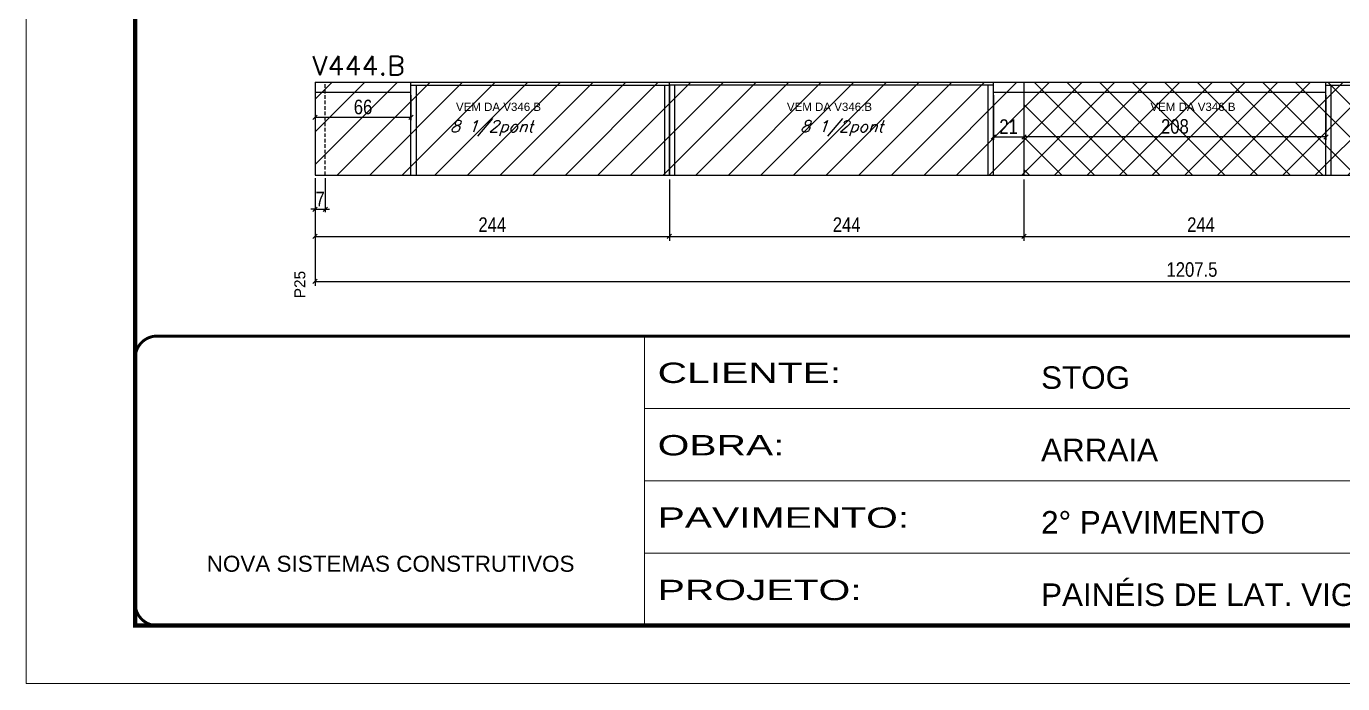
# Model space of a CAD drawing. Extents: x -3394 to 16474, y -5031 to 14397.
# Drawn here: x 5857 to 6764, y 712 to 1165 of the extents above; entities that cross this region are included whole.
import ezdxf

# ---------------------------------------------------------------- set-up
doc = ezdxf.new("R2010")
doc.units = 0
for name, pattern in [('CONTINUO', [0]), ('DASHED', [0.75, 0.5, -0.25]), ('HIDDEN', [0.375, 0.25, -0.125])]:
    doc.linetypes.add(name, pattern=pattern)
doc.layers.get('0').update_dxf_attribs({"linetype": 'CONTINUOUS'})
doc.layers.get('Defpoints').update_dxf_attribs({"linetype": 'CONTINUOUS'})
for name, color, linetype in [('COTA', 241, 'CONTINUOUS'), ('NOMENCLATURA', 7, 'CONTINUOUS'), ('Painéis', 200, 'CONTINUOUS'), ('SARR_2.2x7', 40, 'CONTINUOUS'), ('SARR_3.5x7', 81, 'CONTINUOUS'), ('texto', 7, 'CONTINUOUS')]:
    doc.layers.add(name, color=color, linetype=linetype)
for name, color, linetype, lineweight in [('Folhas', 255, 'CONTINUOUS', 9), ('Hachura', 251, 'CONTINUOUS', 9), ('REAPROVEITAMENTO', 251, 'CONTINUOUS', 9), ('SARRAFO DE PRESSAO', 251, 'DASHED', 9), ('Texto Seção', 7, 'CONTINUOUS', 15)]:
    doc.layers.add(name, color=color, linetype=linetype, lineweight=lineweight)
doc.styles.add('ARIAL', font='arial.ttf')
doc.styles.add('COTA TECNICA', font='techl___.ttf', dxfattribs={"height": 10})
doc.styles.add('REGUA-120', font='ROMANS.shx', dxfattribs={"height": 15})
doc.styles.add('ROMANS', font='romans.shx')
doc.styles.add('Tecnologia', font='')
doc.styles.get('Tecnologia').set_extended_font_data('Forgotten Futurist')
doc.dimstyles.new('PAINEL', dxfattribs={"dimtxt": 10, "dimasz": 3, "dimexe": 3, "dimexo": 3, "dimgap": 3, "dimtad": 1, "dimdec": 1, "dimzin": 12, "dimdsep": 46, "dimtxsty": 'COTA TECNICA', "dimblk1": 'OBLIQUE', "dimblk2": 'OBLIQUE', "dimsah": 1, "dimcen": 0.9, "dimclrd": 4, "dimclre": 4, "dimclrt": 240, "dimadec": 1, "dimazin": 3, "dimtfac": 1, "dimtdec": 1, "dimtmove": 0, "dimatfit": 3, "dimfxl": 1, "dimtolj": 1, "dimtzin": 12, "dimarcsym": 0})
pattern_1 = [(45, (-3119.78, -1393.526), (-11.22532, 11.22532), [])]

# ---------------------------------------------------------------- blocks, each defined once
blk = doc.blocks.new('9999999999')
at = {"color": 30, "linetype": 'CONTINUO'}
for p, q in [((98564.56, 34230.21), (98564.56, 34429.45)), ((98564.56, 34379.64), (99583.98, 34379.64)), ((98564.56, 34329.83), (99487.98, 34329.83)), ((98564.56, 34280.02), (99487.98, 34280.02))]:
    blk.add_line(p, q, dxfattribs=at)
at = {"color": 30, "linetype": 'CONTINUO', "const_width": 2}
blk.add_lwpolyline([(99583.98, 34230.21), (99583.98, 34414.45, 0.414214), (99568.98, 34429.45), (98228.98, 34429.45, 0.414214), (98213.98, 34414.45), (98213.98, 34245.21, 0.414214), (98228.98, 34230.21), (99583.98, 34230.21)], format="xyb", dxfattribs=at)
at = {"layer": 'Folhas'}
blk.add_lwpolyline([(98138.98, 34190.21), (99623.98, 34190.21), (99623.98, 35240.21), (98138.98, 35240.21)], close=True, dxfattribs=at)
at = {"layer": 'Folhas', "color": 30, "const_width": 3}
blk.add_lwpolyline([(98213.98, 34230.21), (99583.98, 34230.21), (99583.98, 35200.21), (98213.98, 35200.21)], close=True, dxfattribs=at)
at = {"color": 7, "linetype": 'Continuous', "ltscale": 5, "style": 'ARIAL'}
for s, height, p in [('STOG', 15.483, (98837.68, 34393.13)), ('ARRAIA', 15.483, (98837.68, 34343.32)), ('2° PAVIMENTO', 15.4829, (98837.68, 34293.51)), ('NOVA SISTEMAS CONSTRUTIVOS', 11.0592, (98263.19, 34267.21)), ('PAINÉIS DE LAT. VIGAS', 15.4829, (98837.68, 34243.7))]:
    blk.add_text(s, height=height, dxfattribs=at).set_placement(p)
at = {"layer": 'Folhas', "color": 7, "style": 'Tecnologia', "width": 1.5}
for s, p in [('CLIENTE:', (98573.65, 34397.17)), ('OBRA:', (98573.65, 34347.31)), ('PAVIMENTO:', (98573.65, 34297.5)), ('PROJETO:', (98573.65, 34247.69))]:
    blk.add_text(s, height=14, dxfattribs=at).set_placement(p)
blk = doc.blocks.new('_Oblique')
at = {"color": 0, "linetype": 'ByBlock', "lineweight": -2}
blk.add_line((-0.5, -0.5), (0.5, 0.5), dxfattribs=at)
blk = doc.blocks.new('*D981')
at = {"layer": 'COTA', "color": 4, "linetype": 'ByBlock', "lineweight": -2, "transparency": 16777216}
for p, q in [((6056.04, 1059.24), (6056.04, 1017.08)), ((6300.04, 1059.24), (6300.04, 1017.08)), ((6056.04, 1020.08), (6300.04, 1020.08))]:
    blk.add_line(p, q, dxfattribs=at)
at = {"layer": 'Defpoints', "color": 0, "linetype": 'ByBlock', "transparency": 16777216}
for p in [(6056.04, 1062.24), (6300.04, 1062.24), (6300.04, 1020.08)]:
    blk.add_point(p, dxfattribs=at)
at = {"layer": 'COTA', "color": 4, "linetype": 'ByBlock', "lineweight": -2, "transparency": 16777216, "xscale": 3, "yscale": 3, "zscale": 3, "rotation": 180}
blk.add_blockref('_Oblique', (6056.04, 1020.08), dxfattribs=at)
at = {"layer": 'COTA', "color": 4, "linetype": 'ByBlock', "lineweight": -2, "transparency": 16777216, "xscale": 3, "yscale": 3, "zscale": 3}
blk.add_blockref('_Oblique', (6300.04, 1020.08), dxfattribs=at)
at = {"layer": 'COTA', "color": 240, "linetype": 'ByBlock', "transparency": 16777216, "insert": (6178.04, 1028.16), "char_height": 10, "attachment_point": 5, "style": 'COTA TECNICA'}
blk.add_mtext('\\A1;244', dxfattribs=at)
blk = doc.blocks.new('*D982')
at = {"layer": 'COTA', "color": 4, "linetype": 'ByBlock', "lineweight": -2, "transparency": 16777216}
for p, q in [((6300.04, 1059.24), (6300.04, 1017.08)), ((6544.04, 1059.24), (6544.04, 1017.08)), ((6300.04, 1020.08), (6544.04, 1020.08))]:
    blk.add_line(p, q, dxfattribs=at)
at = {"layer": 'Defpoints', "color": 0, "linetype": 'ByBlock', "transparency": 16777216}
for p in [(6300.04, 1062.24), (6544.04, 1062.24), (6544.04, 1020.08)]:
    blk.add_point(p, dxfattribs=at)
at = {"layer": 'COTA', "color": 4, "linetype": 'ByBlock', "lineweight": -2, "transparency": 16777216, "xscale": 3, "yscale": 3, "zscale": 3, "rotation": 180}
blk.add_blockref('_Oblique', (6300.04, 1020.08), dxfattribs=at)
at = {"layer": 'COTA', "color": 4, "linetype": 'ByBlock', "lineweight": -2, "transparency": 16777216, "xscale": 3, "yscale": 3, "zscale": 3}
blk.add_blockref('_Oblique', (6544.04, 1020.08), dxfattribs=at)
at = {"layer": 'COTA', "color": 240, "linetype": 'ByBlock', "transparency": 16777216, "insert": (6422.04, 1028.16), "char_height": 10, "attachment_point": 5, "style": 'COTA TECNICA'}
blk.add_mtext('\\A1;244', dxfattribs=at)
blk = doc.blocks.new('*D983')
at = {"layer": 'COTA', "color": 4, "linetype": 'ByBlock', "lineweight": -2, "transparency": 16777216}
for p, q in [((6056.04, 1059.24), (6056.04, 986.09)), ((7263.54, 1059.24), (7263.54, 986.09)), ((6056.04, 989.09), (7263.54, 989.09))]:
    blk.add_line(p, q, dxfattribs=at)
at = {"layer": 'Defpoints', "color": 0, "linetype": 'ByBlock', "transparency": 16777216}
for p in [(6056.04, 1062.24), (7263.54, 1062.24), (7263.54, 989.09)]:
    blk.add_point(p, dxfattribs=at)
at = {"layer": 'COTA', "color": 4, "linetype": 'ByBlock', "lineweight": -2, "transparency": 16777216, "xscale": 3, "yscale": 3, "zscale": 3, "rotation": 180}
blk.add_blockref('_Oblique', (6056.04, 989.09), dxfattribs=at)
at = {"layer": 'COTA', "color": 4, "linetype": 'ByBlock', "lineweight": -2, "transparency": 16777216, "xscale": 3, "yscale": 3, "zscale": 3}
blk.add_blockref('_Oblique', (7263.54, 989.09), dxfattribs=at)
at = {"layer": 'COTA', "color": 240, "linetype": 'ByBlock', "transparency": 16777216, "insert": (6659.79, 997.2), "char_height": 10, "attachment_point": 5, "style": 'COTA TECNICA'}
blk.add_mtext('\\A1;1207.5', dxfattribs=at)
blk = doc.blocks.new('*D985')
at = {"layer": 'COTA', "color": 4, "linetype": 'ByBlock', "lineweight": -2, "transparency": 16777216}
for p, q in [((6544.04, 1059.24), (6544.04, 1017.08)), ((6788.04, 1059.24), (6788.04, 1017.08)), ((6544.04, 1020.08), (6788.04, 1020.08))]:
    blk.add_line(p, q, dxfattribs=at)
at = {"layer": 'Defpoints', "color": 0, "linetype": 'ByBlock', "transparency": 16777216}
for p in [(6544.04, 1062.24), (6788.04, 1062.24), (6788.04, 1020.08)]:
    blk.add_point(p, dxfattribs=at)
at = {"layer": 'COTA', "color": 4, "linetype": 'ByBlock', "lineweight": -2, "transparency": 16777216, "xscale": 3, "yscale": 3, "zscale": 3, "rotation": 180}
blk.add_blockref('_Oblique', (6544.04, 1020.08), dxfattribs=at)
at = {"layer": 'COTA', "color": 4, "linetype": 'ByBlock', "lineweight": -2, "transparency": 16777216, "xscale": 3, "yscale": 3, "zscale": 3}
blk.add_blockref('_Oblique', (6788.04, 1020.08), dxfattribs=at)
at = {"layer": 'COTA', "color": 240, "linetype": 'ByBlock', "transparency": 16777216, "insert": (6666.04, 1028.16), "char_height": 10, "attachment_point": 5, "style": 'COTA TECNICA'}
blk.add_mtext('\\A1;244', dxfattribs=at)
blk = doc.blocks.new('*D986')
at = {"layer": 'COTA', "color": 4, "linetype": 'Continuous', "lineweight": -2, "transparency": 16777216}
for p, q in [((6056.04, 1060.24), (6056.04, 1036.77)), ((6063.04, 1060.24), (6063.04, 1036.77)), ((6056.04, 1038.77), (6053.04, 1038.77)), ((6056.04, 1038.77), (6063.04, 1038.77)), ((6063.04, 1038.77), (6066.04, 1038.77))]:
    blk.add_line(p, q, dxfattribs=at)
at = {"layer": 'Defpoints', "color": 0, "linetype": 'Continuous', "transparency": 16777216}
for p in [(6056.04, 1062.24), (6063.04, 1062.24), (6063.04, 1038.77)]:
    blk.add_point(p, dxfattribs=at)
at = {"layer": 'COTA', "color": 4, "linetype": 'Continuous', "lineweight": -2, "transparency": 16777216, "xscale": 3, "yscale": 3, "zscale": 3}
blk.add_blockref('_Oblique', (6056.04, 1038.77), dxfattribs=at)
at = {"layer": 'COTA', "color": 4, "linetype": 'Continuous', "lineweight": -2, "transparency": 16777216, "xscale": 3, "yscale": 3, "zscale": 3, "rotation": 180}
blk.add_blockref('_Oblique', (6063.04, 1038.77), dxfattribs=at)
at = {"layer": 'COTA', "color": 240, "linetype": 'Continuous', "transparency": 16777216, "insert": (6059.54, 1045.84), "char_height": 10, "attachment_point": 5, "style": 'COTA TECNICA'}
blk.add_mtext('\\A1;7', dxfattribs=at)
blk = doc.blocks.new('*D987')
at = {"layer": 'COTA', "color": 4, "linetype": 'Continuous', "lineweight": -2, "transparency": 16777216}
for p, q in [((6056.04, 1117.24), (6056.04, 1099.98)), ((6122.04, 1117.24), (6122.04, 1099.98)), ((6122.04, 1101.98), (6056.04, 1101.98))]:
    blk.add_line(p, q, dxfattribs=at)
at = {"layer": 'Defpoints', "color": 0, "linetype": 'Continuous', "transparency": 16777216}
for p in [(6056.04, 1119.24), (6122.04, 1119.24), (6056.04, 1101.98)]:
    blk.add_point(p, dxfattribs=at)
at = {"layer": 'COTA', "color": 4, "linetype": 'Continuous', "lineweight": -2, "transparency": 16777216, "xscale": 3, "yscale": 3, "zscale": 3, "rotation": 180}
blk.add_blockref('_Oblique', (6056.04, 1101.98), dxfattribs=at)
at = {"layer": 'COTA', "color": 4, "linetype": 'Continuous', "lineweight": -2, "transparency": 16777216, "xscale": 3, "yscale": 3, "zscale": 3}
blk.add_blockref('_Oblique', (6122.04, 1101.98), dxfattribs=at)
at = {"layer": 'COTA', "color": 240, "linetype": 'Continuous', "transparency": 16777216, "insert": (6089.04, 1109.08), "char_height": 10, "attachment_point": 5, "style": 'COTA TECNICA'}
blk.add_mtext('\\A1;66', dxfattribs=at)
blk = doc.blocks.new('*D988')
at = {"layer": 'COTA', "color": 4, "linetype": 'Continuous', "lineweight": -2, "transparency": 16777216}
for p, q in [((6544.04, 1117.24), (6544.04, 1086.56)), ((6752.04, 1117.24), (6752.04, 1086.56)), ((6752.04, 1088.56), (6544.04, 1088.56))]:
    blk.add_line(p, q, dxfattribs=at)
at = {"layer": 'Defpoints', "color": 0, "linetype": 'Continuous', "transparency": 16777216}
for p in [(6544.04, 1119.24), (6752.04, 1119.24), (6544.04, 1088.56)]:
    blk.add_point(p, dxfattribs=at)
at = {"layer": 'COTA', "color": 4, "linetype": 'Continuous', "lineweight": -2, "transparency": 16777216, "xscale": 3, "yscale": 3, "zscale": 3, "rotation": 180}
blk.add_blockref('_Oblique', (6544.04, 1088.56), dxfattribs=at)
at = {"layer": 'COTA', "color": 4, "linetype": 'Continuous', "lineweight": -2, "transparency": 16777216, "xscale": 3, "yscale": 3, "zscale": 3}
blk.add_blockref('_Oblique', (6752.04, 1088.56), dxfattribs=at)
at = {"layer": 'COTA', "color": 240, "linetype": 'Continuous', "transparency": 16777216, "insert": (6648.04, 1095.69), "char_height": 10, "attachment_point": 5, "style": 'COTA TECNICA'}
blk.add_mtext('\\A1;208', dxfattribs=at)
blk = doc.blocks.new('*D989')
at = {"layer": 'COTA', "color": 4, "linetype": 'Continuous', "lineweight": -2, "transparency": 16777216}
for p, q in [((6523.04, 1117.24), (6523.04, 1086.56)), ((6544.04, 1117.24), (6544.04, 1086.56)), ((6523.04, 1088.56), (6544.04, 1088.56))]:
    blk.add_line(p, q, dxfattribs=at)
at = {"layer": 'Defpoints', "color": 0, "linetype": 'Continuous', "transparency": 16777216}
for p in [(6523.04, 1119.24), (6544.04, 1119.24), (6544.04, 1088.56)]:
    blk.add_point(p, dxfattribs=at)
at = {"layer": 'COTA', "color": 4, "linetype": 'Continuous', "lineweight": -2, "transparency": 16777216, "xscale": 3, "yscale": 3, "zscale": 3, "rotation": 180}
blk.add_blockref('_Oblique', (6523.04, 1088.56), dxfattribs=at)
at = {"layer": 'COTA', "color": 4, "linetype": 'Continuous', "lineweight": -2, "transparency": 16777216, "xscale": 3, "yscale": 3, "zscale": 3}
blk.add_blockref('_Oblique', (6544.04, 1088.56), dxfattribs=at)
at = {"layer": 'COTA', "color": 240, "linetype": 'Continuous', "transparency": 16777216, "insert": (6533.54, 1095.62), "char_height": 10, "attachment_point": 5, "style": 'COTA TECNICA'}
blk.add_mtext('\\A1;21', dxfattribs=at)

msp = doc.modelspace()

# ---------------------------------------------------------------- hatches: boundary and pattern name
at = {"layer": 'Hachura', "linetype": 'ByBlock'}
h = msp.add_hatch(dxfattribs=at)
h.set_pattern_fill('ANSI37', color=256, scale=5)
h.set_pattern_definition([(45, (-3119.78, -1393.526), (-11.22532, 11.22532), []), (135, (-3119.78, -1393.526), (-11.22532, -11.22532), [])])
h.paths.add_polyline_path([(6788.04, 1062.24), (6788.04, 1126.24), (6544.04, 1126.24), (6544.04, 1062.24)])
at = {"layer": 'REAPROVEITAMENTO', "linetype": 'Continuous'}
h = msp.add_hatch(dxfattribs=at)
h.set_pattern_fill('ANSI31', color=256, scale=5)
h.set_pattern_definition(pattern_1)
h.paths.add_polyline_path([(6300.04, 1062.24), (6300.04, 1126.24), (6056.04, 1126.24), (6056.04, 1062.24)])
h = msp.add_hatch(dxfattribs=at)
h.set_pattern_fill('ANSI31', color=256, scale=5)
h.set_pattern_definition(pattern_1)
h.paths.add_polyline_path([(6544.04, 1062.24), (6544.04, 1126.24), (6300.04, 1126.24), (6300.04, 1062.24)])

# ---------------------------------------------------------------- linework, layer by layer
at = {"layer": 'Painéis', "linetype": 'ByBlock'}
for p, q in [((6056.04, 1126.24), (6056.04, 1062.24)), ((6056.04, 1126.24), (7032.04, 1126.24)), ((6300.04, 1062.24), (6300.04, 1126.24)), ((6544.04, 1126.24), (6544.04, 1062.24)), ((6056.04, 1062.24), (7032.04, 1062.24))]:
    msp.add_line(p, q, dxfattribs=at)
at = {"layer": 'SARR_2.2x7', "linetype": 'HIDDEN', "ltscale": 10}
msp.add_line((6063.04, 1062.24), (6063.04, 1126.24), dxfattribs=at)
at = {"layer": 'SARR_2.2x7', "linetype": 'Continuous'}
for p, q in [((6122.04, 1124.04), (6300.04, 1124.04)), ((6523.04, 1124.04), (6300.04, 1124.04)), ((6752.04, 1124.04), (6788.04, 1124.04)), ((6056.04, 1119.24), (6122.04, 1119.24)), ((6523.04, 1119.24), (6544.04, 1119.24)), ((6544.04, 1119.24), (6752.04, 1119.24))]:
    msp.add_line(p, q, dxfattribs=at)
at = {"layer": 'SARR_3.5x7'}
for p, q in [((6122.04, 1062.24), (6122.04, 1126.24)), ((6125.54, 1124.04), (6125.54, 1062.24)), ((6296.54, 1124.04), (6296.54, 1062.24)), ((6300.04, 1124.04), (6300.04, 1062.24)), ((6303.54, 1124.04), (6303.54, 1062.24)), ((6519.54, 1062.24), (6519.54, 1124.04)), ((6523.04, 1062.24), (6523.04, 1126.24)), ((6752.04, 1062.24), (6752.04, 1126.24)), ((6755.54, 1062.24), (6755.54, 1124.04)), ((6296.54, 1062.24), (6300.04, 1062.24)), ((6300.04, 1062.24), (6303.54, 1062.24)), ((6540.54, 1062.24), (6544.04, 1062.24)), ((6544.04, 1062.24), (6547.54, 1062.24))]:
    msp.add_line(p, q, dxfattribs=at)

# ---------------------------------------------------------------- block references
at = {"layer": 'SARRAFO DE PRESSAO', "color": 6, "linetype": 'ByBlock'}
msp.add_blockref('9999999999', (-92281.77, -33477.98), dxfattribs=at)

# ---------------------------------------------------------------- texts
at = {"layer": 'NOMENCLATURA', "linetype": 'Continuous', "style": 'ARIAL'}
for p in [(6153.02, 1106.41), (6380.89, 1106.41), (6631.19, 1106.41)]:
    msp.add_text('VEM DA V346.B', height=5.6753, dxfattribs=at).set_placement(p)
msp.add_text('P25', height=7.567, rotation=90, dxfattribs=at).set_placement((6049.29, 977.51))
at = {"layer": 'texto', "color": 2, "char_height": 8, "attachment_point": 5, "style": 'ROMANS'}
for insert in [(6177.54, 1094.46), (6418.54, 1094.46)]:
    msp.add_mtext('{\\Q19;\\C256;8 1/2pont}', dxfattribs=dict(at, insert=insert))
at = {"layer": 'Texto Seção', "style": 'REGUA-120', "width": 1.05}
msp.add_text('V444.B', height=13, dxfattribs=at).set_placement((6054.04, 1131.14))

# ---------------------------------------------------------------- dimensions: what is measured, and where the dimension line sits
at = {"layer": 'COTA', "linetype": 'Continuous'}
for base, p1, p2, picture, middle in [((6056.04, 1101.98), (6122.04, 1119.24), (6056.04, 1119.24), '*D987', (6089.04, 1109.08)), ((6544.04, 1088.56), (6523.04, 1119.24), (6544.04, 1119.24), '*D989', (6533.54, 1095.62)), ((6544.04, 1088.56), (6752.04, 1119.24), (6544.04, 1119.24), '*D988', (6648.04, 1095.69)), ((6063.04, 1038.77), (6056.04, 1062.24), (6063.04, 1062.24), '*D986', (6059.54, 1045.84))]:
    dim = msp.add_linear_dim(base=base, p1=p1, p2=p2, dimstyle='PAINEL', override={"dimexe": 2, "dimexo": 2, "dimgap": 2, "dimadec": 8, "dimtix": 1, "dimatfit": 2, "dimldrblk": 'Oblique'}, dxfattribs=at)
    dim.commit()
    dim.dimension.update_dxf_attribs({"geometry": picture, "text_midpoint": middle})
at = {"layer": 'COTA', "linetype": 'ByBlock'}
for base, p1, p2, picture, middle in [((6300.04, 1020.08), (6056.04, 1062.24), (6300.04, 1062.24), '*D981', (6178.04, 1028.16)), ((7263.54, 989.09), (6056.04, 1062.24), (7263.54, 1062.24), '*D983', (6659.79, 997.2)), ((6788.04, 1020.08), (6544.04, 1062.24), (6788.04, 1062.24), '*D985', (6666.04, 1028.16))]:
    dim = msp.add_linear_dim(base=base, p1=p1, p2=p2, dimstyle='PAINEL', dxfattribs=at)
    dim.commit()
    dim.dimension.update_dxf_attribs({"geometry": picture, "text_midpoint": middle})
dim = msp.add_linear_dim(base=(6544.04, 1020.08), p1=(6300.04, 1062.24), p2=(6544.04, 1062.24), dimstyle='PAINEL', override={"dimtmove": 1}, dxfattribs=at)
dim.commit()
dim.dimension.update_dxf_attribs({"geometry": '*D982', "text_midpoint": (6422.04, 1028.16)})

doc.saveas('drawing.dxf')
